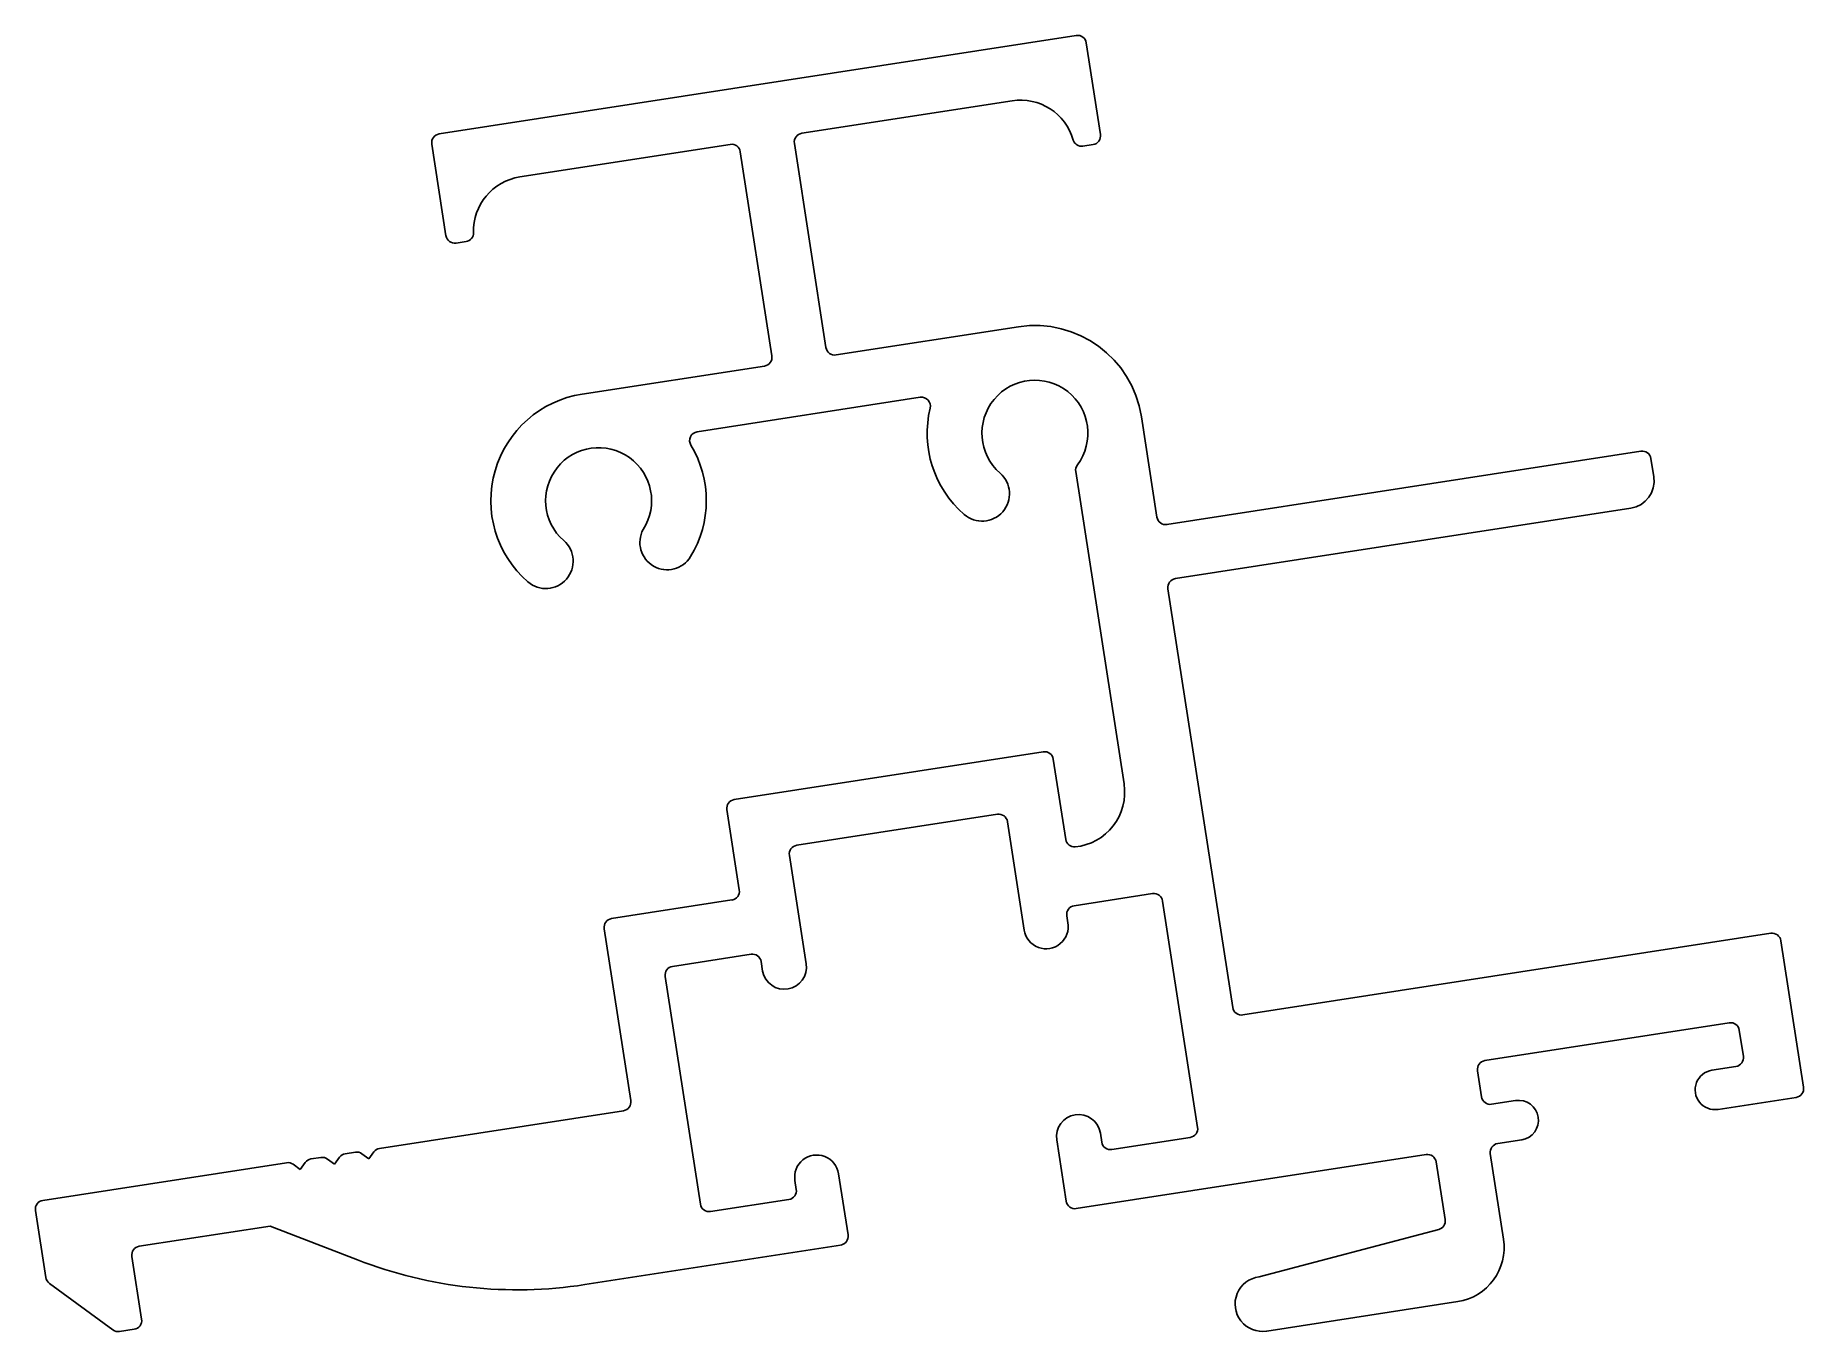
# Model space of a CAD drawing. Extents: x -25.7 to 25.2, y 1.9 to 39.2.
import ezdxf

# ---------------------------------------------------------------- set-up
doc = ezdxf.new("R2010")
doc.units = 0
doc.layers.get('0').update_dxf_attribs({"linetype": 'CONTINUOUS'})

msp = doc.modelspace()

# ---------------------------------------------------------------- linework, layer by layer
for p, q in [((4.256, 39.224), (-14.068, 36.391)), ((4.953, 36.376), (4.546, 39.011)), ((-3.636, 36.41), (2.413, 37.345)), ((-2.941, 30.246), (-3.849, 36.12)), ((-14.28, 36.101), (-13.873, 33.465)), ((-11.744, 35.157), (-5.695, 36.092)), ((-5.405, 35.88), (-4.497, 30.006)), ((4.451, 36.041), (4.741, 36.086)), ((-13.583, 33.253), (-13.293, 33.298)), ((2.596, 30.845), (-2.651, 30.034)), ((-4.709, 29.716), (-9.955, 28.905)), ((-6.648, 27.823), (-0.23, 28.815)), ((6.578, 25.37), (6.131, 28.256)), ((20.498, 27.264), (6.867, 25.157)), ((20.869, 26.525), (20.788, 27.052)), ((4.242, 26.679), (5.631, 17.693)), ((7.108, 23.601), (20.211, 25.627)), ((8.758, 11.262), (6.896, 23.311)), ((3.307, 18.618), (-5.579, 17.245)), ((3.954, 16.099), (3.597, 18.406)), ((-5.791, 16.955), (-5.434, 14.646)), ((-3.782, 15.929), (1.991, 16.822)), ((2.281, 16.609), (2.763, 13.49)), ((-3.512, 12.52), (-3.994, 15.639)), ((-5.646, 14.356), (-9.107, 13.821)), ((4.197, 14.191), (6.453, 14.539)), ((6.743, 14.327), (7.749, 7.816)), ((4.015, 13.704), (3.985, 13.901)), ((-9.319, 13.531), (-8.555, 8.586)), ((24.235, 13.398), (9.048, 11.05)), ((-7.352, 12.447), (-5.097, 12.796)), ((25.177, 8.968), (24.525, 13.185)), ((-4.807, 12.584), (-4.764, 12.307)), ((-6.552, 5.606), (-7.565, 12.157)), ((16.011, 9.736), (23.039, 10.823)), ((23.329, 10.61), (23.446, 9.857)), ((15.915, 8.693), (15.799, 9.446)), ((23.233, 9.568), (22.543, 9.461)), ((22.718, 8.331), (24.964, 8.679)), ((-8.767, 8.296), (-15.779, 7.212)), ((16.895, 8.588), (16.205, 8.481)), ((4.991, 7.39), (4.952, 7.647)), ((3.697, 7.453), (3.969, 5.69)), ((7.537, 7.527), (5.281, 7.178)), ((16.38, 7.351), (17.07, 7.458)), ((-18.454, 6.799), (-25.467, 5.715)), ((-18.067, 6.606), (-18.269, 6.753)), ((-17.919, 6.807), (-18.067, 6.606)), ((-17.466, 6.951), (-17.756, 6.907)), ((-17.079, 6.758), (-17.28, 6.906)), ((-16.931, 6.96), (-17.079, 6.758)), ((-16.478, 7.104), (-16.767, 7.059)), ((-16.09, 6.911), (-16.292, 7.059)), ((-15.943, 7.113), (-16.09, 6.911)), ((4.259, 5.478), (14.321, 7.033)), ((14.611, 6.821), (14.868, 5.162)), ((16.548, 4.602), (16.167, 7.062)), ((-3.833, 6.284), (-3.794, 6.032)), ((-2.306, 4.72), (-2.579, 6.484)), ((-4.006, 5.742), (-6.262, 5.393)), ((-25.679, 5.425), (-25.381, 3.495)), ((-22.693, 4.396), (-18.927, 4.978)), ((-18.927, 4.978), (-16.416, 4.003)), ((14.682, 4.877), (9.521, 3.515)), ((-22.626, 2.299), (-22.905, 4.106)), ((-9.881, 3.292), (-2.519, 4.43)), ((-25.28, 3.329), (-23.449, 1.989)), ((9.735, 1.955), (15.232, 2.805)), ((-23.261, 1.943), (-22.838, 2.009))]:
    msp.add_line(p, q)
for centre, radius, start, end in [((4.295, 38.973), 0.254, 8.7875, 98.7875), ((2.654, 35.789), 1.575, 15.7623, 98.7875), ((-14.029, 36.14), 0.254, 98.7875, 188.7875), ((-3.598, 36.159), 0.254, 98.7875, 188.7875), ((4.412, 36.292), 0.254, 197.2477, 278.7875), ((4.702, 36.337), 0.254, 278.7875, 8.7875), ((-5.656, 35.841), 0.254, 8.7875, 98.7875), ((-11.504, 33.6), 1.575, 98.7875, 181.8128), ((-13.622, 33.504), 0.254, 188.7875, 278.7875), ((-13.332, 33.549), 0.254, 278.7875, 0.3273), ((3.069, 27.783), 3.099, 8.7875, 98.7875), ((-2.69, 30.285), 0.254, 188.7875, 278.7875), ((-4.748, 29.967), 0.254, 278.7875, 8.7875), ((3.069, 27.783), 1.524, 323.2146, 228.8705), ((-9.482, 25.843), 3.099, 98.7875, 228.9536), ((-0.192, 28.564), 0.254, 346.4118, 98.7875), ((3.069, 27.783), 3.099, 166.5385, 228.9015), ((-6.609, 27.572), 0.254, 98.7875, 211.1633), ((-9.481, 25.842), 1.524, 327.1558, 228.8705), ((-9.482, 25.843), 3.099, 328.6735, 31.0366), ((20.537, 27.013), 0.254, 8.7875, 98.7875), ((1.549, 26.042), 0.787, 228.9926, 48.8705), ((4.493, 26.718), 0.254, 143.2146, 188.7875), ((20.091, 26.405), 0.787, 278.7875, 8.7875), ((-7.507, 24.642), 0.787, 151.724, 328.5825), ((6.829, 25.408), 0.254, 188.7875, 278.7875), ((-11.001, 24.101), 0.787, 229.0756, 48.8705), ((7.147, 23.35), 0.254, 98.7875, 188.7875), ((3.346, 18.367), 0.254, 8.7875, 98.7875), ((4.075, 17.452), 1.575, 275.6372, 8.7875), ((-5.54, 16.994), 0.254, 98.7875, 188.7874), ((2.03, 16.571), 0.254, 8.7875, 98.7875), ((-3.743, 15.678), 0.254, 98.7875, 188.7874), ((4.205, 16.138), 0.254, 188.7875, 275.6372), ((-5.685, 14.607), 0.254, 278.7875, 8.7874), ((6.492, 14.288), 0.254, 8.7875, 98.7875), ((-9.068, 13.57), 0.254, 98.7875, 188.7875), ((4.236, 13.94), 0.254, 98.7875, 188.7868), ((3.391, 13.588), 0.635, 188.8021, 10.5492), ((24.274, 13.147), 0.254, 8.7875, 98.7875), ((-5.058, 12.545), 0.254, 8.7831, 98.7875), ((-7.314, 12.196), 0.254, 98.7875, 188.7875), ((-4.14, 12.423), 0.635, 190.5676, 8.7874), ((9.009, 11.301), 0.254, 188.7875, 278.7875), ((23.078, 10.572), 0.254, 8.7875, 98.7875), ((16.05, 9.485), 0.254, 98.7875, 188.7875), ((23.195, 9.819), 0.254, 278.7875, 8.7875), ((22.63, 8.896), 0.571, 98.7875, 278.7875), ((16.166, 8.732), 0.254, 188.7875, 278.7875), ((24.926, 8.93), 0.254, 278.7875, 8.7875), ((-8.806, 8.547), 0.254, 278.7875, 8.7875), ((4.324, 7.55), 0.635, 8.787, 188.7869), ((16.983, 8.023), 0.571, 278.7875, 98.7875), ((7.498, 7.778), 0.254, 278.7875, 8.7875), ((-15.741, 6.965), 0.25, 98.7875, 143.7875), ((5.242, 7.429), 0.254, 188.787, 278.7875), ((16.418, 7.1), 0.254, 98.7875, 188.7875), ((-18.416, 6.552), 0.25, 53.7875, 98.7875), ((-17.717, 6.66), 0.25, 98.7875, 143.7875), ((-17.428, 6.704), 0.25, 53.7875, 98.7875), ((-16.729, 6.812), 0.25, 98.7875, 143.7875), ((-16.44, 6.857), 0.25, 53.7875, 98.7875), ((-3.206, 6.386), 0.635, 8.8413, 189.3028), ((14.36, 6.782), 0.254, 8.7875, 98.7875), ((-25.428, 5.464), 0.254, 98.7875, 188.7875), ((-6.301, 5.645), 0.254, 188.7875, 278.7875), ((-4.045, 5.993), 0.254, 278.7875, 8.7875), ((4.22, 5.729), 0.254, 188.7869, 278.7875), ((14.617, 5.123), 0.254, 284.8939, 8.7875), ((-2.557, 4.681), 0.254, 278.7875, 8.7875), ((14.991, 4.361), 1.575, 278.7875, 8.7875), ((-22.654, 4.145), 0.254, 98.7875, 188.7875), ((-11.822, 15.843), 12.7, 248.7922, 278.7875), ((-25.13, 3.534), 0.254, 188.7875, 233.7876), ((9.614, 2.733), 0.787, 96.8154, 278.7875), ((-22.877, 2.26), 0.254, 278.7875, 8.7875), ((-23.3, 2.194), 0.254, 233.9162, 278.7875)]:
    msp.add_arc(centre, radius, start, end)

doc.saveas('drawing.dxf')
